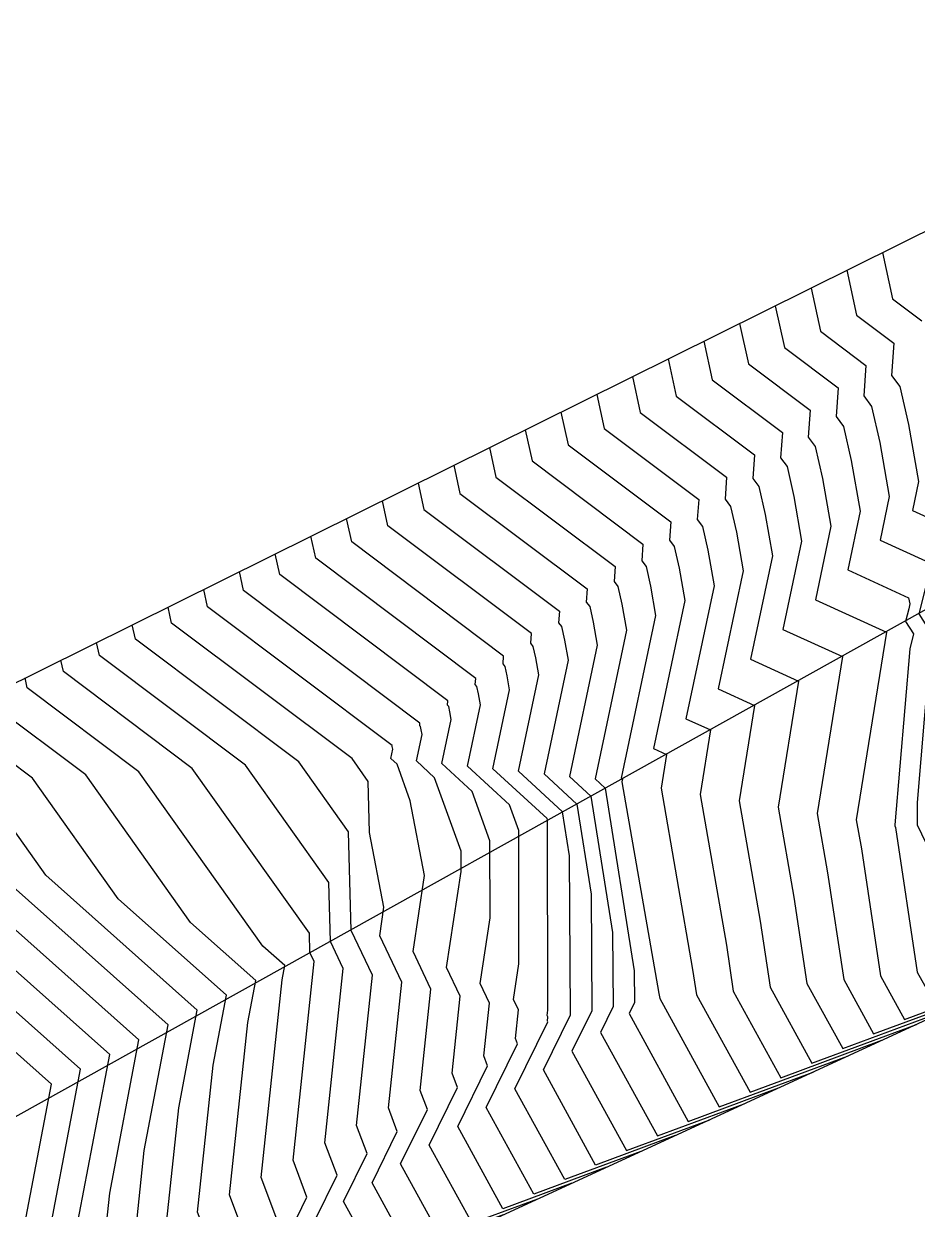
# Model space of a CAD drawing. Header units: metres. Extents: x 419533 to 423558, y 4805342 to 4807578.
# Drawn here: x 420928.6 to 420979.6, y 4805931.7 to 4805999.5 of the extents above; entities that cross this region are included whole.
import ezdxf

# ---------------------------------------------------------------- set-up
doc = ezdxf.new("R2010")
doc.units = ezdxf.units.M
for name, color, linetype in [('C-TINN-BNDY', 110, 'Continuous'), ('C-TOPO-MAJR', 9, 'Continuous'), ('C-TOPO-MINR', 8, 'Continuous')]:
    doc.layers.add(name, color=color, linetype=linetype)

# ---------------------------------------------------------------- blocks, each defined once
blk = doc.blocks.new('tower_bases_layout_1')
at = {"color": 31, "lineweight": 30, "true_color": 0xffbd7a, "elevation": 1718.013}
blk.add_lwpolyline([(423449.834, 4807399.592), (423130.593, 4807500.114), (421950.92, 4806612.998), (421795.045, 4806430.988), (421305.015, 4806147.038), (421305.015, 4806147.038), (420630.083, 4805770.97), (419765.157, 4805549.54), (419617.356, 4805580.088)], dxfattribs=at)
blk = doc.blocks.new('leg_extensions_profiles_1')
at = {"layer": 'C-TINN-BNDY', "color": 110, "linetype": 'Continuous', "lineweight": -3, "flags": 128}
for points in [[(420296.26, 4805703.792), (420365.403, 4805720.646), (420443.813, 4805743.55), (420493.397, 4805756.88), (420571.485, 4805773.595), (420628.982, 4805788.722), (420632.063, 4805789.238), (420633.817, 4805789.509), (420719.216, 4805820.939), (420765.286, 4805867.431), (420766.098, 4805868.385), (420768.036, 4805869.978), (420852.275, 4805909.574), (420915.396, 4805955.503), (420993.872, 4805994.451), (421033.053, 4806016.161), (421101.011, 4806050.421)], [(421153.82, 4806042.891), (421085.295, 4806009.979), (421037.348, 4805986.37), (420994.894, 4805949.359), (420921.637, 4805915.578), (420890.205, 4805900.173), (420841.568, 4805872.688), (420793.968, 4805840.145), (420761.057, 4805805.542), (420694.272, 4805788.321), (420637.63, 4805756.679), (420635.977, 4805756.526), (420540.025, 4805730.054), (420500.491, 4805719.481), (420422.087, 4805699.837), (420396.243, 4805692.836), (420350.788, 4805681.109)]]:
    blk.add_lwpolyline(points, dxfattribs=at)
at = {"layer": 'C-TOPO-MAJR', "color": 9, "linetype": 'Continuous', "lineweight": -3, "flags": 128}
for points, elevation in [([(420975.567, 4805985.366), (420976.125, 4805982.806), (420978.254, 4805981.207), (420978.122, 4805979.364), (420978.598, 4805978.726), (420979.092, 4805976.551), (420979.662, 4805973.298), (420979.314, 4805971.649), (420981.028, 4805970.864), (420981.295, 4805969.646), (420981.065, 4805968.641), (420980.421, 4805966.167), (420982.014, 4805963.666), (420981.237, 4805960.678), (420980.859, 4805956.241), (420980.886, 4805953.726), (420983.372, 4805948.559), (420983.801, 4805945.709), (420984.157, 4805945.061), (420991.343, 4805947.722)], 1660), ([(420965.364, 4805980.302), (420965.828, 4805978.177), (420970.294, 4805974.822), (420970.197, 4805973.477), (420970.545, 4805973.011), (420970.905, 4805971.423), (420971.322, 4805969.048), (420970.076, 4805963.146), (420972.803, 4805961.897), (420971.649, 4805954.697), (420972.547, 4805949.558), (420973.29, 4805944.624), (420975.336, 4805940.901), (420981.508, 4805943.186)], 1655), ([(420955.161, 4805975.239), (420955.53, 4805973.547), (420962.333, 4805968.437), (420962.272, 4805967.589), (420962.491, 4805967.296), (420962.719, 4805966.295), (420962.981, 4805964.799), (420961.188, 4805956.303), (420961.766, 4805955.769), (420963.426, 4805945.336), (420963.439, 4805943.527), (420963.13, 4805942.899), (420966.515, 4805936.741), (420971.673, 4805938.651)], 1650), ([(420961.838, 4805934.116), (420957.693, 4805932.581), (420954.974, 4805937.528), (420956.766, 4805941.174), (420956.652, 4805941.478), (420956.824, 4805943.105), (420956.539, 4805943.707), (420956.844, 4805945.735), (420956.825, 4805953.369), (420956.303, 4805954.817), (420953.9, 4805957.04), (420954.64, 4805960.549), (420954.532, 4805961.167), (420954.438, 4805961.58), (420954.348, 4805961.702), (420954.373, 4805962.052), (420945.233, 4805968.918), (420944.959, 4805970.175)], 1645), ([(420952.002, 4805929.58), (420948.872, 4805928.421), (420946.818, 4805932.158), (420948.172, 4805934.912), (420947.57, 4805936.512), (420948.476, 4805945.086), (420947.266, 4805947.642), (420947.11, 4805953.274), (420944.264, 4805957.281), (420934.936, 4805964.288), (420934.756, 4805965.112)], 1640), ([(420942.167, 4805925.045), (420940.051, 4805924.261), (420938.662, 4805926.788), (420939.577, 4805928.65), (420938.489, 4805931.547), (420939.377, 4805939.955), (420940.136, 4805943.947), (420933.945, 4805949.455), (420929.051, 4805956.344), (420924.639, 4805959.659), (420924.554, 4805960.048)], 1635), ([(420932.332, 4805920.51), (420931.229, 4805920.102), (420930.506, 4805921.418), (420930.983, 4805922.388), (420929.407, 4805926.581), (420929.532, 4805927.77), (420931.804, 4805939.714), (420916.216, 4805953.581), (420916.761, 4805951.846), (420915.614, 4805953.957), (420915.202, 4805954.592), (420914.696, 4805954.897), (420863.455, 4805916.728), (420863.888, 4805916.488), (420872.724, 4805912.231), (420875.296, 4805910.829), (420875.836, 4805909.714), (420876.56, 4805909.083), (420883.763, 4805904.774), (420889.056, 4805901.775), (420890.729, 4805900.809), (420890.726, 4805900.796), (420892.309, 4805901.204)], 1630)]:
    blk.add_lwpolyline(points, dxfattribs=dict(at, elevation=elevation))
at = {"layer": 'C-TOPO-MINR', "color": 8, "linetype": 'Continuous', "lineweight": -3, "flags": 128}
for points, elevation in [([(420977.607, 4805986.379), (420978.184, 4805983.732), (420979.846, 4805982.484)], 1661), ([(420973.526, 4805984.353), (420974.065, 4805981.88), (420976.662, 4805979.93), (420976.537, 4805978.187), (420976.987, 4805977.583), (420977.455, 4805975.525), (420977.994, 4805972.448), (420977.467, 4805969.949), (420980.064, 4805968.758), (420980.236, 4805967.975), (420980.088, 4805967.329), (420979.674, 4805965.738), (420980.698, 4805964.131), (420980.199, 4805962.21), (420979.581, 4805954.963), (420979.595, 4805953.68), (420980.863, 4805951.045), (420981.699, 4805945.492), (420982.393, 4805944.229), (420989.376, 4805946.815)], 1659), ([(420971.486, 4805983.341), (420972.006, 4805980.955), (420975.07, 4805978.653), (420974.952, 4805977.009), (420975.377, 4805976.44), (420975.817, 4805974.5), (420976.326, 4805971.598), (420975.619, 4805968.248), (420979.101, 4805966.652), (420979.177, 4805966.305), (420979.112, 4805966.018), (420978.927, 4805965.31), (420979.382, 4805964.596), (420979.161, 4805963.742), (420978.303, 4805953.685), (420978.304, 4805953.635), (420978.354, 4805953.531), (420979.597, 4805945.275), (420980.629, 4805943.397), (420987.409, 4805945.908)], 1658), ([(420969.445, 4805982.328), (420969.947, 4805980.029), (420973.478, 4805977.376), (420973.367, 4805975.832), (420973.766, 4805975.297), (420974.18, 4805973.474), (420974.658, 4805970.748), (420973.771, 4805966.548), (420977.828, 4805964.689), (420976.111, 4805953.978), (420976.402, 4805952.312), (420977.494, 4805945.058), (420978.865, 4805942.565), (420985.442, 4805945.001)], 1657), ([(420967.405, 4805981.315), (420967.887, 4805979.103), (420971.886, 4805976.099), (420971.782, 4805974.654), (420972.155, 4805974.154), (420972.543, 4805972.449), (420972.99, 4805969.898), (420971.924, 4805964.847), (420975.315, 4805963.293), (420973.88, 4805954.337), (420974.475, 4805950.935), (420975.392, 4805944.841), (420977.1, 4805941.733), (420983.475, 4805944.093)], 1656), ([(420963.324, 4805979.29), (420963.768, 4805977.251), (420968.702, 4805973.545), (420968.612, 4805972.299), (420968.934, 4805971.868), (420969.268, 4805970.397), (420969.653, 4805968.198), (420968.228, 4805961.446), (420970.29, 4805960.501), (420969.418, 4805955.056), (420970.62, 4805948.181), (420971.188, 4805944.406), (420973.572, 4805940.069), (420979.541, 4805942.279)], 1654), ([(420961.283, 4805978.277), (420961.709, 4805976.325), (420967.11, 4805972.268), (420967.027, 4805971.122), (420967.323, 4805970.725), (420967.631, 4805969.372), (420967.985, 4805967.348), (420966.381, 4805959.745), (420967.778, 4805959.105), (420967.187, 4805955.415), (420968.692, 4805946.804), (420969.085, 4805944.189), (420971.808, 4805939.237), (420977.574, 4805941.372)], 1653), ([(420959.242, 4805977.264), (420959.649, 4805975.399), (420965.517, 4805970.991), (420965.442, 4805969.944), (420965.713, 4805969.582), (420965.993, 4805968.346), (420966.317, 4805966.499), (420964.533, 4805958.045), (420965.266, 4805957.709), (420964.956, 4805955.775), (420966.764, 4805945.427), (420966.983, 4805943.972), (420970.043, 4805938.405), (420975.607, 4805940.465)], 1652), ([(420957.202, 4805976.252), (420957.59, 4805974.473), (420963.925, 4805969.714), (420963.857, 4805968.767), (420964.102, 4805968.439), (420964.356, 4805967.321), (420964.649, 4805965.649), (420962.685, 4805956.344), (420962.753, 4805956.313), (420962.725, 4805956.134), (420964.837, 4805944.05), (420964.881, 4805943.755), (420968.279, 4805937.573), (420973.64, 4805939.558)], 1651), ([(420953.121, 4805974.226), (420953.471, 4805972.621), (420960.741, 4805967.16), (420960.687, 4805966.412), (420960.881, 4805966.153), (420961.081, 4805965.269), (420961.313, 4805963.949), (420959.73, 4805956.451), (420960.953, 4805955.32), (420962.192, 4805947.53), (420962.222, 4805943.296), (420961.499, 4805941.825), (420964.75, 4805935.909), (420969.706, 4805937.744)], 1649), ([(420951.08, 4805973.213), (420951.412, 4805971.695), (420959.149, 4805965.883), (420959.102, 4805965.234), (420959.27, 4805965.01), (420959.444, 4805964.244), (420959.645, 4805963.099), (420958.273, 4805956.598), (420960.139, 4805954.872), (420960.958, 4805949.724), (420961.005, 4805943.064), (420959.868, 4805940.751), (420962.986, 4805935.077), (420967.739, 4805936.837)], 1648), ([(420965.772, 4805935.93), (420961.222, 4805934.245), (420958.236, 4805939.677), (420959.788, 4805942.833), (420959.724, 4805951.917), (420959.325, 4805954.424), (420956.815, 4805956.745), (420957.976, 4805962.249), (420957.806, 4805963.218), (420957.659, 4805963.866), (420957.517, 4805964.057), (420957.557, 4805964.606), (420949.352, 4805970.769), (420949.04, 4805972.201)], 1647), ([(420963.805, 4805935.023), (420959.458, 4805933.413), (420956.605, 4805938.603), (420958.485, 4805942.427), (420958.468, 4805942.471), (420958.494, 4805942.709), (420958.452, 4805942.797), (420958.496, 4805943.093), (420958.469, 4805953.968), (420958.444, 4805954.039), (420955.357, 4805956.892), (420956.308, 4805961.399), (420956.169, 4805962.193), (420956.049, 4805962.723), (420955.933, 4805962.879), (420955.965, 4805963.329), (420947.293, 4805969.844), (420946.999, 4805971.188)], 1646), ([(420959.871, 4805933.209), (420955.929, 4805931.749), (420953.343, 4805936.454), (420955.047, 4805939.922), (420954.836, 4805940.485), (420955.154, 4805943.501), (420954.626, 4805944.618), (420955.191, 4805948.377), (420955.18, 4805952.769), (420954.162, 4805955.596), (420952.442, 4805957.187), (420952.972, 4805959.699), (420952.894, 4805960.141), (420952.827, 4805960.437), (420952.763, 4805960.524), (420952.781, 4805960.775), (420943.174, 4805967.992), (420942.918, 4805969.162)], 1644), ([(420957.904, 4805932.302), (420954.165, 4805930.917), (420951.712, 4805935.38), (420953.328, 4805938.669), (420953.019, 4805939.492), (420953.485, 4805943.897), (420952.712, 4805945.529), (420953.539, 4805951.019), (420953.536, 4805952.17), (420952.022, 4805956.375), (420950.984, 4805957.334), (420951.304, 4805958.849), (420951.257, 4805959.116), (420951.217, 4805959.294), (420951.178, 4805959.347), (420951.188, 4805959.498), (420941.114, 4805967.066), (420940.878, 4805968.15)], 1643), ([(420955.937, 4805931.395), (420952.401, 4805930.085), (420950.08, 4805934.306), (420951.609, 4805937.417), (420951.203, 4805938.499), (420951.815, 4805944.293), (420950.799, 4805946.44), (420951.454, 4805950.789), (420950.635, 4805955.061), (420949.881, 4805957.154), (420949.527, 4805957.482), (420949.636, 4805957.999), (420949.62, 4805958.09), (420949.606, 4805958.151), (420949.593, 4805958.169), (420949.596, 4805958.221), (420939.055, 4805966.14), (420938.837, 4805967.137)], 1642), ([(420953.969, 4805930.487), (420950.636, 4805929.253), (420948.449, 4805933.232), (420949.891, 4805936.165), (420949.387, 4805937.506), (420950.146, 4805944.689), (420948.886, 4805947.35), (420949.131, 4805948.978), (420948.312, 4805953.25), (420948.231, 4805956.167), (420947.307, 4805957.468), (420936.995, 4805965.214), (420936.797, 4805966.124)], 1641), ([(420950.035, 4805928.673), (420947.108, 4805927.589), (420945.187, 4805931.084), (420946.453, 4805933.66), (420945.754, 4805935.519), (420946.807, 4805945.482), (420946.083, 4805947.011), (420945.989, 4805950.382), (420941.221, 4805957.093), (420932.877, 4805963.362), (420932.716, 4805964.099)], 1639), ([(420948.068, 4805927.766), (420945.344, 4805926.757), (420943.556, 4805930.01), (420944.734, 4805932.407), (420943.938, 4805934.526), (420945.137, 4805945.878), (420944.899, 4805946.381), (420944.868, 4805947.489), (420938.179, 4805956.906), (420930.817, 4805962.436), (420930.675, 4805963.086)], 1638), ([(420946.101, 4805926.859), (420943.579, 4805925.925), (420941.924, 4805928.936), (420943.015, 4805931.155), (420942.121, 4805933.533), (420943.315, 4805944.829), (420943.469, 4805945.64), (420942.211, 4805946.759), (420935.136, 4805956.719), (420928.758, 4805961.51), (420928.635, 4805962.073)], 1637), ([(420944.134, 4805925.952), (420941.815, 4805925.093), (420940.293, 4805927.862), (420941.296, 4805929.902), (420940.305, 4805932.54), (420941.346, 4805942.392), (420941.803, 4805944.794), (420938.078, 4805948.107), (420932.094, 4805956.531), (420926.698, 4805960.584), (420926.594, 4805961.061)], 1636), ([(420940.2, 4805924.138), (420938.286, 4805923.429), (420937.031, 4805925.714), (420937.858, 4805927.397), (420936.672, 4805930.554), (420937.408, 4805937.518), (420938.47, 4805943.1), (420929.812, 4805950.802), (420926.008, 4805956.156), (420922.579, 4805958.733), (420922.513, 4805959.035)], 1634), ([(420938.233, 4805923.231), (420936.522, 4805922.597), (420935.4, 4805924.64), (420936.139, 4805926.145), (420934.856, 4805929.561), (420935.439, 4805935.081), (420936.803, 4805942.254), (420925.679, 4805952.15), (420922.966, 4805955.969), (420920.52, 4805957.807), (420920.473, 4805958.023)], 1633), ([(420936.266, 4805922.324), (420934.758, 4805921.765), (420933.768, 4805923.566), (420934.42, 4805924.892), (420933.04, 4805928.568), (420933.47, 4805932.644), (420935.137, 4805941.407), (420921.546, 4805953.498), (420919.923, 4805955.782), (420918.46, 4805956.881), (420918.432, 4805957.01)], 1632), ([(420934.299, 4805921.417), (420932.994, 4805920.933), (420932.137, 4805922.492), (420932.702, 4805923.64), (420931.223, 4805927.574), (420931.501, 4805930.207), (420933.47, 4805940.56), (420917.413, 4805954.845), (420916.881, 4805955.594), (420916.401, 4805955.955), (420916.392, 4805955.997)], 1631), ([(420930.365, 4805919.603), (420929.465, 4805919.27), (420928.875, 4805920.344), (420929.264, 4805921.135), (420927.671, 4805925.373), (420927.662, 4805925.929), (420927.73, 4805926.208), (420930.138, 4805938.867), (420917.817, 4805949.827), (420919.428, 4805944.704), (420916.04, 4805950.937), (420914.825, 4805952.812), (420913.33, 4805953.713), (420865.034, 4805917.738), (420865.527, 4805917.464), (420873.816, 4805913.471), (420878.252, 4805911.053), (420878.732, 4805910.063), (420886.109, 4805905.883), (420892.071, 4805902.439), (420892.062, 4805902.395), (420897.703, 4805903.848)], 1629)]:
    blk.add_lwpolyline(points, dxfattribs=dict(at, elevation=elevation))

msp = doc.modelspace()

# ---------------------------------------------------------------- linework, layer by layer
at = {"layer": 'C-TOPO-MAJR', "color": 9, "linetype": 'Continuous', "lineweight": -3, "flags": 128}
for points, elevation in [([(420975.567, 4805985.366), (420976.125, 4805982.806), (420978.254, 4805981.207), (420978.122, 4805979.364), (420978.598, 4805978.726), (420979.092, 4805976.551), (420979.662, 4805973.298), (420979.314, 4805971.649), (420981.028, 4805970.864), (420981.295, 4805969.646), (420981.065, 4805968.641), (420980.421, 4805966.167), (420982.014, 4805963.666), (420981.237, 4805960.678), (420980.859, 4805956.241), (420980.886, 4805953.726), (420983.372, 4805948.559), (420983.801, 4805945.709), (420984.157, 4805945.061), (420991.343, 4805947.722)], 1660), ([(420965.364, 4805980.302), (420965.828, 4805978.177), (420970.294, 4805974.822), (420970.197, 4805973.477), (420970.545, 4805973.011), (420970.905, 4805971.423), (420971.322, 4805969.048), (420970.076, 4805963.146), (420972.803, 4805961.897), (420971.649, 4805954.697), (420972.547, 4805949.558), (420973.29, 4805944.624), (420975.336, 4805940.901), (420981.508, 4805943.186)], 1655), ([(420955.161, 4805975.239), (420955.53, 4805973.547), (420962.333, 4805968.437), (420962.272, 4805967.589), (420962.491, 4805967.296), (420962.719, 4805966.295), (420962.981, 4805964.799), (420961.188, 4805956.303), (420961.766, 4805955.769), (420963.426, 4805945.336), (420963.439, 4805943.527), (420963.13, 4805942.899), (420966.515, 4805936.741), (420971.673, 4805938.651)], 1650), ([(420961.838, 4805934.116), (420957.693, 4805932.581), (420954.974, 4805937.528), (420956.766, 4805941.174), (420956.652, 4805941.478), (420956.824, 4805943.105), (420956.539, 4805943.707), (420956.844, 4805945.735), (420956.825, 4805953.369), (420956.303, 4805954.817), (420953.9, 4805957.04), (420954.64, 4805960.549), (420954.532, 4805961.167), (420954.438, 4805961.58), (420954.348, 4805961.702), (420954.373, 4805962.052), (420945.233, 4805968.918), (420944.959, 4805970.175)], 1645), ([(420952.002, 4805929.58), (420948.872, 4805928.421), (420946.818, 4805932.158), (420948.172, 4805934.912), (420947.57, 4805936.512), (420948.476, 4805945.086), (420947.266, 4805947.642), (420947.11, 4805953.274), (420944.264, 4805957.281), (420934.936, 4805964.288), (420934.756, 4805965.112)], 1640), ([(420942.167, 4805925.045), (420940.051, 4805924.261), (420938.662, 4805926.788), (420939.577, 4805928.65), (420938.489, 4805931.547), (420939.377, 4805939.955), (420940.136, 4805943.947), (420933.945, 4805949.455), (420929.051, 4805956.344), (420924.639, 4805959.659), (420924.554, 4805960.048)], 1635), ([(420932.332, 4805920.51), (420931.229, 4805920.102), (420930.506, 4805921.418), (420930.983, 4805922.388), (420929.407, 4805926.581), (420929.532, 4805927.77), (420931.804, 4805939.714), (420916.216, 4805953.581), (420916.761, 4805951.846), (420915.614, 4805953.957), (420915.202, 4805954.592), (420914.696, 4805954.897), (420863.455, 4805916.728), (420863.888, 4805916.488), (420872.724, 4805912.231), (420875.296, 4805910.829), (420875.836, 4805909.714), (420876.56, 4805909.083), (420883.763, 4805904.774), (420889.056, 4805901.775), (420890.729, 4805900.809), (420890.726, 4805900.796), (420892.309, 4805901.204)], 1630)]:
    msp.add_lwpolyline(points, dxfattribs=dict(at, elevation=elevation))
at = {"layer": 'C-TOPO-MINR', "color": 8, "linetype": 'Continuous', "lineweight": -3, "flags": 128}
for points, elevation in [([(420977.607, 4805986.379), (420978.184, 4805983.732), (420979.846, 4805982.484)], 1661), ([(420973.526, 4805984.353), (420974.065, 4805981.88), (420976.662, 4805979.93), (420976.537, 4805978.187), (420976.987, 4805977.583), (420977.455, 4805975.525), (420977.994, 4805972.448), (420977.467, 4805969.949), (420980.064, 4805968.758), (420980.236, 4805967.975), (420980.088, 4805967.329), (420979.674, 4805965.738), (420980.698, 4805964.131), (420980.199, 4805962.21), (420979.581, 4805954.963), (420979.595, 4805953.68), (420980.863, 4805951.045), (420981.699, 4805945.492), (420982.393, 4805944.229), (420989.376, 4805946.815)], 1659), ([(420971.486, 4805983.341), (420972.006, 4805980.955), (420975.07, 4805978.653), (420974.952, 4805977.009), (420975.377, 4805976.44), (420975.817, 4805974.5), (420976.326, 4805971.598), (420975.619, 4805968.248), (420979.101, 4805966.652), (420979.177, 4805966.305), (420979.112, 4805966.018), (420978.927, 4805965.31), (420979.382, 4805964.596), (420979.161, 4805963.742), (420978.303, 4805953.685), (420978.304, 4805953.635), (420978.354, 4805953.531), (420979.597, 4805945.275), (420980.629, 4805943.397), (420987.409, 4805945.908)], 1658), ([(420969.445, 4805982.328), (420969.947, 4805980.029), (420973.478, 4805977.376), (420973.367, 4805975.832), (420973.766, 4805975.297), (420974.18, 4805973.474), (420974.658, 4805970.748), (420973.771, 4805966.548), (420977.828, 4805964.689), (420976.111, 4805953.978), (420976.402, 4805952.312), (420977.494, 4805945.058), (420978.865, 4805942.565), (420985.442, 4805945.001)], 1657), ([(420967.405, 4805981.315), (420967.887, 4805979.103), (420971.886, 4805976.099), (420971.782, 4805974.654), (420972.155, 4805974.154), (420972.543, 4805972.449), (420972.99, 4805969.898), (420971.924, 4805964.847), (420975.315, 4805963.293), (420973.88, 4805954.337), (420974.475, 4805950.935), (420975.392, 4805944.841), (420977.1, 4805941.733), (420983.475, 4805944.093)], 1656), ([(420963.324, 4805979.29), (420963.768, 4805977.251), (420968.702, 4805973.545), (420968.612, 4805972.299), (420968.934, 4805971.868), (420969.268, 4805970.397), (420969.653, 4805968.198), (420968.228, 4805961.446), (420970.29, 4805960.501), (420969.418, 4805955.056), (420970.62, 4805948.181), (420971.188, 4805944.406), (420973.572, 4805940.069), (420979.541, 4805942.279)], 1654), ([(420961.283, 4805978.277), (420961.709, 4805976.325), (420967.11, 4805972.268), (420967.027, 4805971.122), (420967.323, 4805970.725), (420967.631, 4805969.372), (420967.985, 4805967.348), (420966.381, 4805959.745), (420967.778, 4805959.105), (420967.187, 4805955.415), (420968.692, 4805946.804), (420969.085, 4805944.189), (420971.808, 4805939.237), (420977.574, 4805941.372)], 1653), ([(420959.242, 4805977.264), (420959.649, 4805975.399), (420965.517, 4805970.991), (420965.442, 4805969.944), (420965.713, 4805969.582), (420965.993, 4805968.346), (420966.317, 4805966.499), (420964.533, 4805958.045), (420965.266, 4805957.709), (420964.956, 4805955.775), (420966.764, 4805945.427), (420966.983, 4805943.972), (420970.043, 4805938.405), (420975.607, 4805940.465)], 1652), ([(420957.202, 4805976.252), (420957.59, 4805974.473), (420963.925, 4805969.714), (420963.857, 4805968.767), (420964.102, 4805968.439), (420964.356, 4805967.321), (420964.649, 4805965.649), (420962.685, 4805956.344), (420962.753, 4805956.313), (420962.725, 4805956.134), (420964.837, 4805944.05), (420964.881, 4805943.755), (420968.279, 4805937.573), (420973.64, 4805939.558)], 1651), ([(420953.121, 4805974.226), (420953.471, 4805972.621), (420960.741, 4805967.16), (420960.687, 4805966.412), (420960.881, 4805966.153), (420961.081, 4805965.269), (420961.313, 4805963.949), (420959.73, 4805956.451), (420960.953, 4805955.32), (420962.192, 4805947.53), (420962.222, 4805943.296), (420961.499, 4805941.825), (420964.75, 4805935.909), (420969.706, 4805937.744)], 1649), ([(420951.08, 4805973.213), (420951.412, 4805971.695), (420959.149, 4805965.883), (420959.102, 4805965.234), (420959.27, 4805965.01), (420959.444, 4805964.244), (420959.645, 4805963.099), (420958.273, 4805956.598), (420960.139, 4805954.872), (420960.958, 4805949.724), (420961.005, 4805943.064), (420959.868, 4805940.751), (420962.986, 4805935.077), (420967.739, 4805936.837)], 1648), ([(420965.772, 4805935.93), (420961.222, 4805934.245), (420958.236, 4805939.677), (420959.788, 4805942.833), (420959.724, 4805951.917), (420959.325, 4805954.424), (420956.815, 4805956.745), (420957.976, 4805962.249), (420957.806, 4805963.218), (420957.659, 4805963.866), (420957.517, 4805964.057), (420957.557, 4805964.606), (420949.352, 4805970.769), (420949.04, 4805972.201)], 1647), ([(420963.805, 4805935.023), (420959.458, 4805933.413), (420956.605, 4805938.603), (420958.485, 4805942.427), (420958.468, 4805942.471), (420958.494, 4805942.709), (420958.452, 4805942.797), (420958.496, 4805943.093), (420958.469, 4805953.968), (420958.444, 4805954.039), (420955.357, 4805956.892), (420956.308, 4805961.399), (420956.169, 4805962.193), (420956.049, 4805962.723), (420955.933, 4805962.879), (420955.965, 4805963.329), (420947.293, 4805969.844), (420946.999, 4805971.188)], 1646), ([(420959.871, 4805933.209), (420955.929, 4805931.749), (420953.343, 4805936.454), (420955.047, 4805939.922), (420954.836, 4805940.485), (420955.154, 4805943.501), (420954.626, 4805944.618), (420955.191, 4805948.377), (420955.18, 4805952.769), (420954.162, 4805955.596), (420952.442, 4805957.187), (420952.972, 4805959.699), (420952.894, 4805960.141), (420952.827, 4805960.437), (420952.763, 4805960.524), (420952.781, 4805960.775), (420943.174, 4805967.992), (420942.918, 4805969.162)], 1644), ([(420957.904, 4805932.302), (420954.165, 4805930.917), (420951.712, 4805935.38), (420953.328, 4805938.669), (420953.019, 4805939.492), (420953.485, 4805943.897), (420952.712, 4805945.529), (420953.539, 4805951.019), (420953.536, 4805952.17), (420952.022, 4805956.375), (420950.984, 4805957.334), (420951.304, 4805958.849), (420951.257, 4805959.116), (420951.217, 4805959.294), (420951.178, 4805959.347), (420951.188, 4805959.498), (420941.114, 4805967.066), (420940.878, 4805968.15)], 1643), ([(420955.937, 4805931.395), (420952.401, 4805930.085), (420950.08, 4805934.306), (420951.609, 4805937.417), (420951.203, 4805938.499), (420951.815, 4805944.293), (420950.799, 4805946.44), (420951.454, 4805950.789), (420950.635, 4805955.061), (420949.881, 4805957.154), (420949.527, 4805957.482), (420949.636, 4805957.999), (420949.62, 4805958.09), (420949.606, 4805958.151), (420949.593, 4805958.169), (420949.596, 4805958.221), (420939.055, 4805966.14), (420938.837, 4805967.137)], 1642), ([(420953.969, 4805930.487), (420950.636, 4805929.253), (420948.449, 4805933.232), (420949.891, 4805936.165), (420949.387, 4805937.506), (420950.146, 4805944.689), (420948.886, 4805947.35), (420949.131, 4805948.978), (420948.312, 4805953.25), (420948.231, 4805956.167), (420947.307, 4805957.468), (420936.995, 4805965.214), (420936.797, 4805966.124)], 1641), ([(420950.035, 4805928.673), (420947.108, 4805927.589), (420945.187, 4805931.084), (420946.453, 4805933.66), (420945.754, 4805935.519), (420946.807, 4805945.482), (420946.083, 4805947.011), (420945.989, 4805950.382), (420941.221, 4805957.093), (420932.877, 4805963.362), (420932.716, 4805964.099)], 1639), ([(420948.068, 4805927.766), (420945.344, 4805926.757), (420943.556, 4805930.01), (420944.734, 4805932.407), (420943.938, 4805934.526), (420945.137, 4805945.878), (420944.899, 4805946.381), (420944.868, 4805947.489), (420938.179, 4805956.906), (420930.817, 4805962.436), (420930.675, 4805963.086)], 1638), ([(420946.101, 4805926.859), (420943.579, 4805925.925), (420941.924, 4805928.936), (420943.015, 4805931.155), (420942.121, 4805933.533), (420943.315, 4805944.829), (420943.469, 4805945.64), (420942.211, 4805946.759), (420935.136, 4805956.719), (420928.758, 4805961.51), (420928.635, 4805962.073)], 1637), ([(420944.134, 4805925.952), (420941.815, 4805925.093), (420940.293, 4805927.862), (420941.296, 4805929.902), (420940.305, 4805932.54), (420941.346, 4805942.392), (420941.803, 4805944.794), (420938.078, 4805948.107), (420932.094, 4805956.531), (420926.698, 4805960.584), (420926.594, 4805961.061)], 1636), ([(420940.2, 4805924.138), (420938.286, 4805923.429), (420937.031, 4805925.714), (420937.858, 4805927.397), (420936.672, 4805930.554), (420937.408, 4805937.518), (420938.47, 4805943.1), (420929.812, 4805950.802), (420926.008, 4805956.156), (420922.579, 4805958.733), (420922.513, 4805959.035)], 1634), ([(420938.233, 4805923.231), (420936.522, 4805922.597), (420935.4, 4805924.64), (420936.139, 4805926.145), (420934.856, 4805929.561), (420935.439, 4805935.081), (420936.803, 4805942.254), (420925.679, 4805952.15), (420922.966, 4805955.969), (420920.52, 4805957.807), (420920.473, 4805958.023)], 1633), ([(420936.266, 4805922.324), (420934.758, 4805921.765), (420933.768, 4805923.566), (420934.42, 4805924.892), (420933.04, 4805928.568), (420933.47, 4805932.644), (420935.137, 4805941.407), (420921.546, 4805953.498), (420919.923, 4805955.782), (420918.46, 4805956.881), (420918.432, 4805957.01)], 1632), ([(420934.299, 4805921.417), (420932.994, 4805920.933), (420932.137, 4805922.492), (420932.702, 4805923.64), (420931.223, 4805927.574), (420931.501, 4805930.207), (420933.47, 4805940.56), (420917.413, 4805954.845), (420916.881, 4805955.594), (420916.401, 4805955.955), (420916.392, 4805955.997)], 1631), ([(420930.365, 4805919.603), (420929.465, 4805919.27), (420928.875, 4805920.344), (420929.264, 4805921.135), (420927.671, 4805925.373), (420927.662, 4805925.929), (420927.73, 4805926.208), (420930.138, 4805938.867), (420917.817, 4805949.827), (420919.428, 4805944.704), (420916.04, 4805950.937), (420914.825, 4805952.812), (420913.33, 4805953.713), (420865.034, 4805917.738), (420865.527, 4805917.464), (420873.816, 4805913.471), (420878.252, 4805911.053), (420878.732, 4805910.063), (420886.109, 4805905.883), (420892.071, 4805902.439), (420892.062, 4805902.395), (420897.703, 4805903.848)], 1629)]:
    msp.add_lwpolyline(points, dxfattribs=dict(at, elevation=elevation))

# ---------------------------------------------------------------- block references
for name in ['leg_extensions_profiles_1', 'tower_bases_layout_1']:
    msp.add_blockref(name, (0, 0))

doc.saveas('drawing.dxf')
